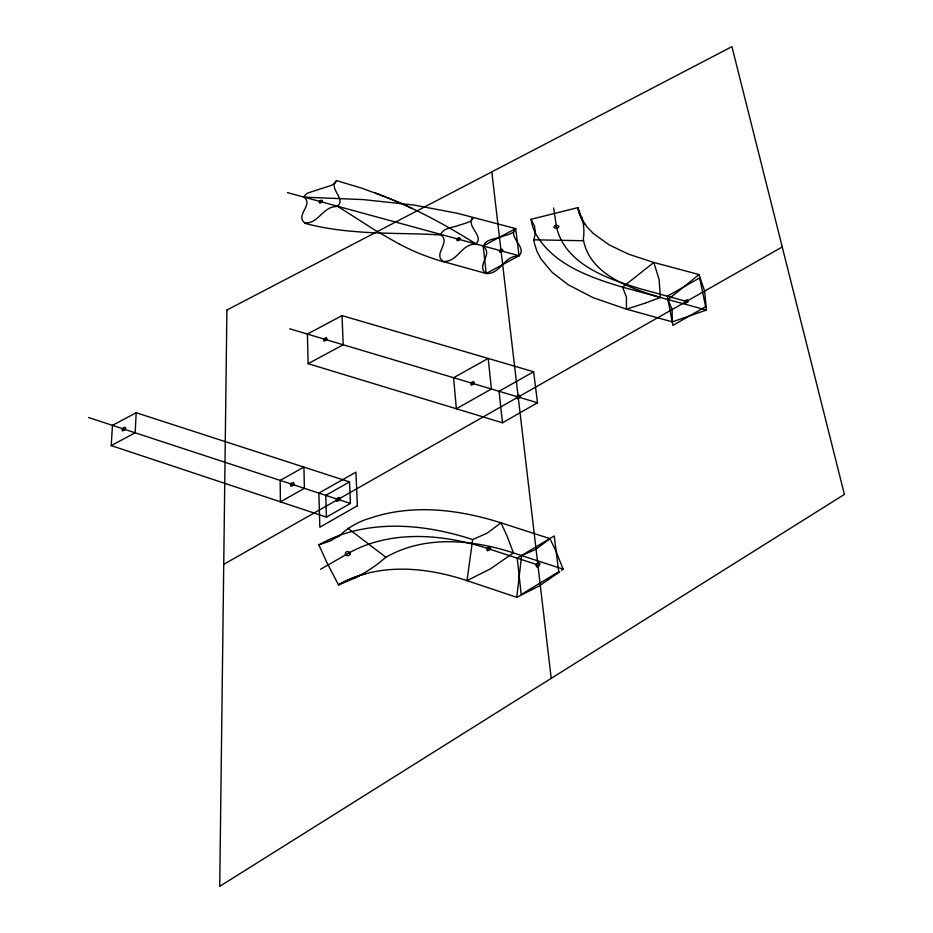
<?xml version="1.0" encoding="UTF-8"?>
<svg xmlns="http://www.w3.org/2000/svg" width="933" height="933" viewBox="0 0 933 933"><rect width="100%" height="100%" fill="white"/><g stroke="black" fill="none" stroke-linecap="round" stroke-linejoin="round"><path stroke-width="1.4" d="M645.764 302.91L660.412 297.487L659.071 279.282L653.8 262.465L628.539 254.173L609.307 244.959L593.376 233.553L587.02 226.917L582.728 220.783A76.798 51.945 -2.6 0 1 577.889 207.627L531.052 219.29A93.335 63.456 -3.3 0 0 535.355 233.122C552.826 264.622 590.099 277.428 622.614 287.166L706.456 310.059L704.613 291.084L699.039 274.559L653.8 262.465L622.614 287.166L626.451 297.254L626.405 309.15L672.32 321.862L706.456 310.059M136.195 412.736L135.157 432.795L111.214 445.601L112.473 425.355L136.195 412.736L349.525 481.906L350.411 503.447L326.422 517.127L111.214 445.601M555.497 550.085L549.91 538.621L500.963 522.83L487.061 533.233L472.669 539.542C430.346 525.769 383.113 520.101 340.312 535.064A110.024 87.947 -12.9 0 0 318.864 544.86L326.993 562.786L338.527 584.898A91.819 74.325 -13 0 1 359.73 575.463C394.694 564.255 432.784 569.235 467.025 580.641L516.765 597.318L521.629 555.578L535.577 549.444L548.849 539.566M535.367 230.696L535.297 233.728L534.586 226.229L531.052 219.29M672.32 321.862L672.098 309.558L668.028 299.563L699.039 274.559M535.297 233.728L533.793 239.816L534.516 243.735L537.046 251.502L541.047 259.094L552.208 272.413L568.209 284.74L593.061 297.65L626.405 309.15L643.653 303.657M385.049 196.641L361.083 187.976L336.556 180.64L335.029 183.171L331.39 185.375L308.03 192.933L305.418 194.775L304.053 197.131L363.357 199.604L413.867 205.027L457.345 213.284L515.634 228.597C514.013 234.16 506.946 234.626 502.304 236.422M660.412 297.487C630.37 288.285 589.201 274.629 583.312 239.175C584.326 233.46 583.906 225.961 582.833 221.273M440.784 234.405C443.653 227.442 453.17 227.792 459.188 225.18C462.453 224.212 465.777 223.302 468.879 221.879C470.745 221.902 474.699 216.491 472.25 218.077C466.243 226.707 485.288 236.959 475.364 244.178C461.473 243.84 457.578 262.08 443.548 261.485C432.62 254.872 449.939 243.42 441.822 235.676A41.075 27.943 -6.8 0 1 441.274 235.046C412.468 233.028 382.308 234.09 353.012 231.372A214.089 135.996 -7.9 0 1 304.613 223.279M472.669 539.542L467.025 580.641L490.525 568.827L513.407 552.884L563.124 569.165L561.643 570.331M323.564 339.892L324.054 341.105L325.932 340.428A4.117 2.916 -11.3 0 0 326.935 338.912L326.445 337.699L324.567 338.376A4.129 2.927 -11.2 0 0 323.564 339.892M359.986 575.323C369.13 570.39 377.69 564.395 385.492 557.537C424.177 534.924 472.39 539.507 513.407 552.884L506.922 535.682L500.963 522.83C458.803 509.325 411.931 503.68 369.305 518.433C359.625 520.999 346.225 528.696 341.07 534.492M549.071 539.379L549.91 538.621M292.962 485.522L290.944 486.28L290.443 484.903A4.397 3.3 -13.7 0 1 291.539 483.201L293.545 482.443L294.047 483.819A4.397 3.3 -13.8 0 1 292.95 485.522M559.8 571.789L538.877 586.169L516.765 597.318M443.187 261.567L486.175 273.497L519.051 255.735L515.646 228.597C507.167 237.145 527.588 247.152 519.063 255.735L287.469 192.606M318.876 544.872L330.41 540.895L340.592 534.854M340.405 534.994L337.396 537.081M304.053 197.131C313.64 204.91 295.388 214.823 304.426 222.707C317.605 224.736 322.678 207.161 335.425 206.659A40.037 26.416 -9.9 0 0 336.51 206.473C347.916 200.42 327.39 187.976 336.556 180.64M554.808 225.891L554.237 226.381A1.679 1.155 -4.9 0 0 554.377 227.617L555.252 228.037A2.811 1.924 -4.9 0 0 558.074 227.652L558.657 227.162A1.679 1.155 -4.9 0 0 558.517 225.926L557.631 225.506A2.811 1.924 -4.9 0 0 554.808 225.891M320.602 569.258L347.438 553.794M502.479 422.801L537.513 402.776L533.618 371.754L342.026 315.599L307.412 334.072L308.135 363.683L502.479 422.801L499.038 391.289L533.618 371.754M223.733 564.36L782.239 246.965M349.525 481.906L325.757 495.365L326.422 517.127M347.729 553.631C390.565 529.244 443.385 533.956 488.577 548.802L537.898 564.908M308.135 363.683L343.204 344.767L342.026 315.599M515.646 228.597L483.189 245.962L486.198 273.509C500.1 274.43 503.692 256.773 516.824 256.143A41.449 28.375 -6 0 0 517.943 255.969L519.028 255.747M357.491 576.652L359.835 575.404L353.91 578.448M356.149 577.329L354.365 578.227M353.852 578.472L338.527 584.898A92.6 74.978 -13 0 1 365.503 573.76M645.17 303.12L644.26 303.435M502.129 236.481C496.403 239.163 484.11 239 483.714 246.615A41.402 28.375 -5.8 0 0 484.274 247.257C492.554 255.141 475.678 266.068 486.175 273.497M583.102 240.714L533.793 239.816M686.408 301.429L640.843 288.938C607.966 278.979 565.095 264.587 556.441 226.766M289.697 328.789L537.513 402.776M88.6 417.517L350.411 503.447M375.369 192.956L401.47 203.534M386.647 197.283C417.926 209.832 447.607 226.078 476.087 244.026M402.17 203.849L403.534 204.455M404.222 204.77L410.345 207.593M411.021 207.907L411.698 208.222M399.476 244.213L375.766 230.649L337.571 206.263M347.846 528.206L385.854 557.234M555.741 550.622L563.124 569.165M582.752 220.888L577.9 207.627A77.427 52.365 -2.6 0 0 584.804 223.967M581.737 216.957L582.227 218.695M582.309 218.987L582.763 220.923M553.631 208.001L556.43 226.672M491.796 171.882L551.205 678.373M443.082 261.707A219.815 143.204 -5.1 0 1 399.534 244.166M125.652 427.932L125.558 428.539A4.292 3.056 -17.2 0 1 124.381 430.16L122.41 430.883L122.025 429.588A4.292 3.067 -17.1 0 1 123.191 427.967L124.882 427.209L125.652 427.932M226.906 310.036L219.722 886.35L844.4 494.408L731.927 46.65L226.906 310.036M339.915 498.339L339.869 498.84A4.42 3.359 -12.6 0 1 338.796 500.578L336.778 501.348L336.242 499.948A4.432 3.37 -12.5 0 1 337.326 498.222L339.029 497.406L339.915 498.339M322.41 200.852L322.351 201.236A3.86 2.566 -10.3 0 1 321.407 202.578L319.646 203.184L319.191 202.134A3.86 2.577 -10.2 0 1 320.136 200.793L321.628 200.152L322.41 200.852M539.775 563.94L539.752 564.313A4.572 3.639 -6.1 0 1 538.773 566.168L536.732 566.972L536.055 565.491A4.583 3.639 -5.9 0 1 537.023 563.649L538.912 562.797L539.775 563.94M519.961 396.175L519.926 396.49A4.257 3.149 -6.2 0 1 519.016 398.099L517.104 398.823L516.485 397.54A4.268 3.149 -6.1 0 1 517.407 395.93L519.156 395.184L519.961 396.175M502.7 250.079L502.677 250.359A3.989 2.752 -6.4 0 1 501.802 251.782L500.018 252.423L499.447 251.304A3.989 2.752 -6.2 0 1 500.321 249.892L501.966 249.216L502.7 250.079M490.443 547.858L490.42 548.231A4.537 3.569 -7.9 0 1 489.417 550.038L487.376 550.843L486.734 549.374A4.537 3.58 -7.7 0 1 487.737 547.566L489.615 546.726L490.443 547.858M474.174 382.518L474.151 382.833A4.222 3.091 -7.6 0 1 473.206 384.419L471.305 385.131L470.71 383.86A4.222 3.102 -7.4 0 1 471.655 382.273L473.416 381.539L474.174 382.518M688.064 300.788L688.053 300.939A4.14 2.927 -1.6 0 1 687.271 302.432L685.463 303.108L684.764 301.919A4.14 2.939 -1.4 0 1 685.545 300.426L687.213 299.726L688.064 300.788M460.004 238.451L459.969 238.731A3.954 2.706 -7.4 0 1 459.083 240.119L457.298 240.761L456.762 239.653A3.954 2.717 -7.2 0 1 457.648 238.265L459.293 237.6L460.004 238.451M350.12 553.887L349.875 554.68A1.936 1.504 -13 0 1 348.102 555.671L347.123 555.555A3.219 2.507 -12.9 0 1 345.362 553.572L345.595 552.581A1.924 1.504 -13 0 1 347.368 551.578L348.336 551.695A3.219 2.507 -13 0 1 350.108 553.677L350.12 553.887M558.727 571.742L521.209 594.519L517.232 558.121L554.225 535.939L558.727 571.742M357.386 505.744L319.821 527.215L318.876 493.102L355.916 472.168L357.386 505.744M705.651 306.677L672.903 325.395L667.293 296.216L699.645 277.941L705.651 306.677M491.411 389.014L456.365 408.771L453.59 377.725L488.181 358.435L491.411 389.014M304.38 488.344L280.401 501.837L280.168 480.39L303.925 467.118L304.38 488.344"/></g></svg>
